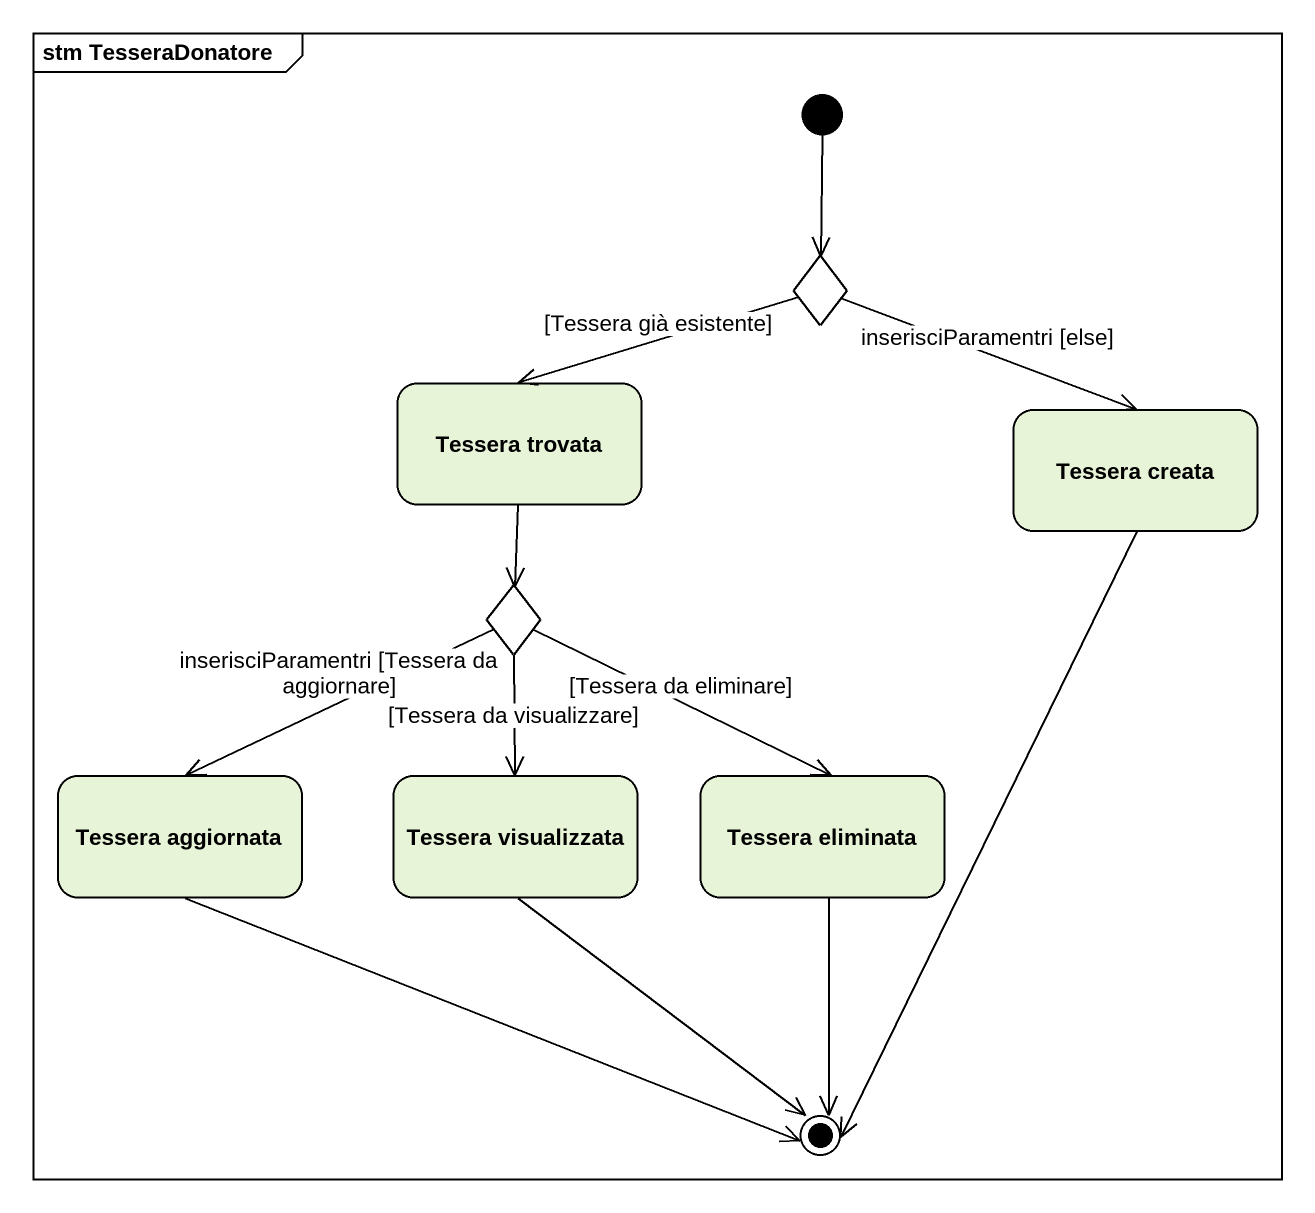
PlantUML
@startuml
mainframe stm TesseraDonatore
hide empty description
state choice1 <<choice>>
state "Tessera trovata" as Tessera_trovata
state "Tessera creata" as Tessera_creata
state choice2 <<choice>>
state "Tessera aggiornata" as Tessera_aggiornata
state "Tessera visualizzata" as Tessera_visualizzata
state "Tessera eliminata" as Tessera_eliminata
[*] --> choice1
choice1 -left-> Tessera_trovata : [Tessera già esistente]
choice1 -right-> Tessera_creata : inserisciParamentri [else]
Tessera_trovata --> choice2
choice2 --> Tessera_aggiornata : inserisciParamentri [Tessera da aggiornare]
choice2 --> Tessera_visualizzata : [Tessera da visualizzare]
choice2 --> Tessera_eliminata : [Tessera da eliminare]
Tessera_creata --> [*]
Tessera_aggiornata -right-> [*]
Tessera_visualizzata --> [*]
Tessera_eliminata --> [*]
@enduml
